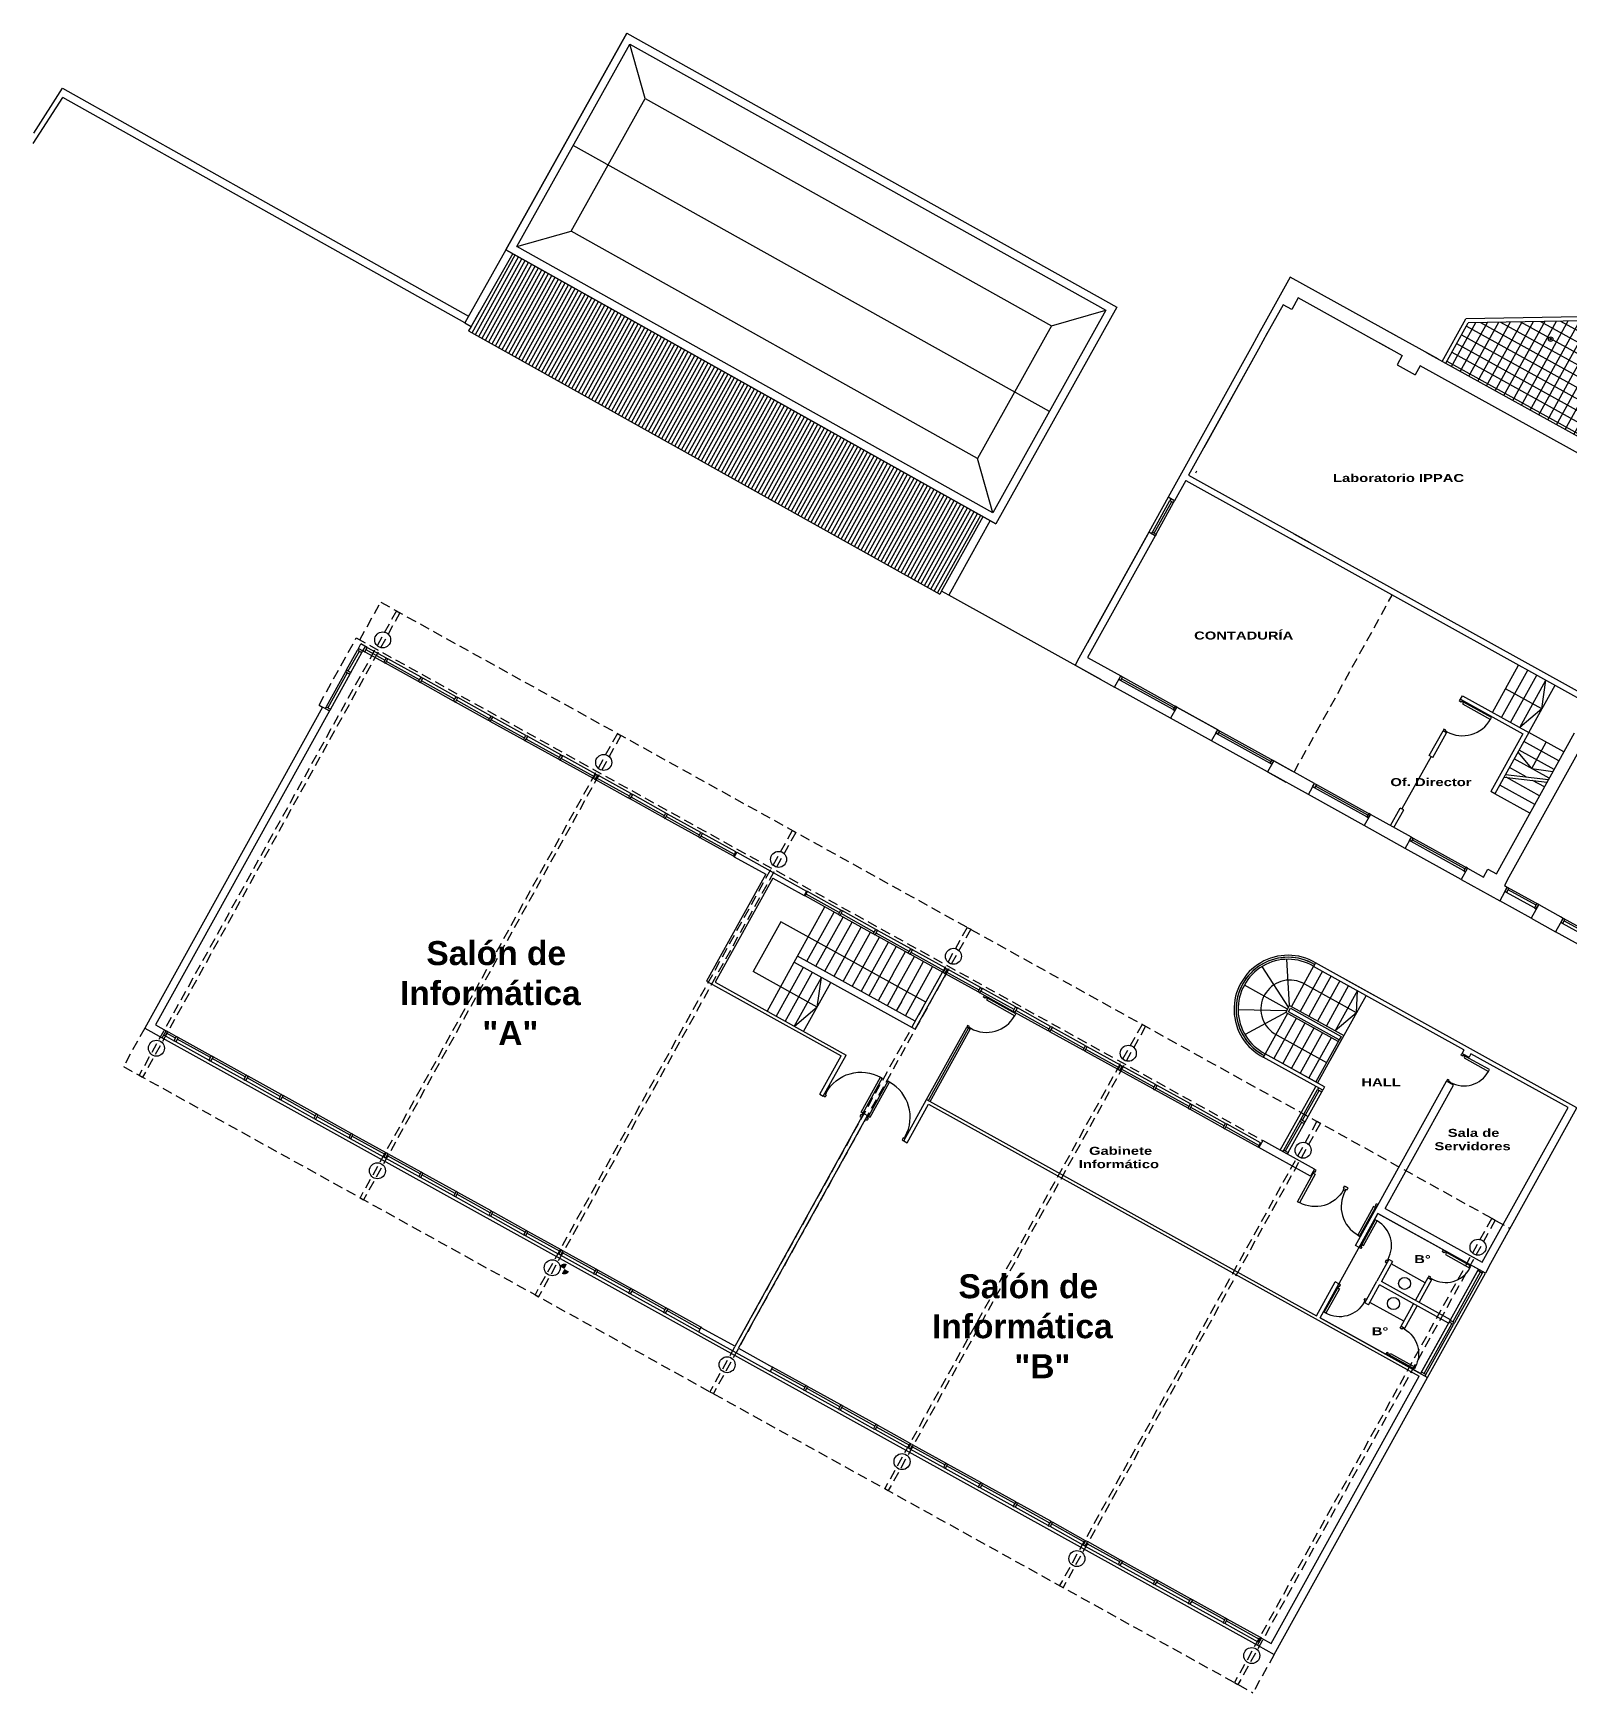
# Model space of a CAD drawing. Header units: millimetres. Extents: x -735 to -481, y 85 to 450.
# Drawn here: x -671.49 to -633.04, y 300.57 to 342.06 of the extents above; entities that cross this region are included whole.
import ezdxf

# ---------------------------------------------------------------- set-up
doc = ezdxf.new("R2010")
doc.units = ezdxf.units.MM
doc.linetypes.add('DASHED', pattern=[0.75, 0.5, -0.25])
doc.linetypes.add('HIDDEN2', pattern=[4.7625, 3.175, -1.5875])
doc.layers.get('0').update_dxf_attribs({"color": 6, "linetype": 'CONTINUOUS'})
for name, color, linetype in [('1', 1, 'CONTINUOUS'), ('A-MUROS', 5, 'CONTINUOUS'), ('dib - cotas', 1, 'CONTINUOUS'), ('dib - texto', 2, 'CONTINUOUS'), ('E-COLUMNAS CILINDRICAS', 6, 'CONTINUOUS'), ('EXISTENTE', 2, 'CONTINUOUS'), ('gas', 154, 'CONTINUOUS'), ('PASTO', 2, 'CONTINUOUS'), ('PISOS', 1, 'CONTINUOUS'), ('T-LOCALES', 7, 'CONTINUOUS'), ('VIDRIO', 253, 'CONTINUOUS'), ('VISTA3', 1, 'CONTINUOUS'), ('VISTA4', 3, 'CONTINUOUS')]:
    doc.layers.add(name, color=color, linetype=linetype)
doc.styles.add('ARIAL', font='swisseb.ttf', dxfattribs={"width": 1.32})
doc.styles.add('STYLE1', font='swisseb.ttf', dxfattribs={"width": 1.32})

# ---------------------------------------------------------------- blocks, each defined once
blk = doc.blocks.new('P70')
at = {"color": 3}
blk.add_lwpolyline([(0.0006, 0.0025), (0.0019, 0.0025), (0.0019, 0.0203), (0.0006, 0.0203)], close=True, dxfattribs=at)
at = {"color": 2}
for points in [[(0, 0.0025), (0.0006, 0.0025), (0.0006, 0.0013), (0.0013, 0.0013), (0.0013, 0), (0.0006, 0), (0.0006, 0), (0, 0)], [(0.0203, 0.0025), (0.0197, 0.0025), (0.0197, 0.0013), (0.019, 0.0013), (0.019, 0), (0.0197, 0), (0.0197, 0), (0.0203, 0)]]:
    blk.add_lwpolyline(points, dxfattribs=at)
at = {"color": 1}
blk.add_arc((0.0019, 0.0025), 0.0178, 0, 90, dxfattribs=at)
blk = doc.blocks.new('P90')
at = {"color": 3}
blk.add_lwpolyline([(0.0246, 0.1), (0.0746, 0.1), (0.0746, 1), (0.0246, 1)], close=True, dxfattribs=at)
at = {"color": 2}
for points in [[(0, 0.1), (0.0246, 0.1), (0.0246, 0.05), (0.0496, 0.05), (0.0496, 0), (0.0246, 0), (0.0246, 0), (0, 0)], [(0.9992, 0.1), (0.9746, 0.1), (0.9746, 0.05), (0.9496, 0.05), (0.9496, 0), (0.9746, 0), (0.9746, 0), (0.9992, 0)]]:
    blk.add_lwpolyline(points, dxfattribs=at)
at = {"color": 1}
blk.add_arc((0.0746, 0.1), 0.9, 0, 90, dxfattribs=at)
blk = doc.blocks.new('VIGA LAMINADA')
at = {"layer": 'VISTA4', "color": 1, "linetype": 'DASHED', "ltscale": 0.5}
for points in [[(-0.05, 0.8), (-0.05, -12.471)], [(-0.05, 0.8), (0.05, 0.8)], [(0.05, 0.8), (0.05, -12.471)], [(-0.05, -12.471), (0.05, -12.471)]]:
    blk.add_lwpolyline(points, dxfattribs=at)
blk = doc.blocks.new('v1')
at = {"layer": 'VISTA3'}
blk.add_line((-83.849, 115.62), (-82.849, 115.62), dxfattribs=at)
for points in [[(-83.874, 115.57), (-83.849, 115.57), (-83.849, 115.695), (-83.874, 115.695)], [(-82.824, 115.57), (-82.849, 115.57), (-82.849, 115.695), (-82.824, 115.695)]]:
    blk.add_lwpolyline(points, dxfattribs=at)
at = {"layer": 'VISTA4', "color": 1}
blk.add_line((-83.849, 115.695), (-82.849, 115.695), dxfattribs=at)
at = {"layer": 'VISTA4'}
blk.add_lwpolyline([(-83.849, 115.57), (-82.849, 115.57)], dxfattribs=at)
blk = doc.blocks.new('7')
at = {"layer": 'VISTA3'}
blk.add_line((-31.82, 85.273), (-32.77, 85.273), dxfattribs=at)
for points in [[(-32.795, 85.323), (-32.77, 85.323), (-32.77, 85.198), (-32.795, 85.198)], [(-31.795, 85.323), (-31.82, 85.323), (-31.82, 85.198), (-31.795, 85.198)]]:
    blk.add_lwpolyline(points, dxfattribs=at)
at = {"layer": 'VISTA4', "color": 1}
blk.add_line((-31.82, 85.198), (-32.77, 85.198), dxfattribs=at)
at = {"layer": 'VISTA4'}
blk.add_lwpolyline([(-31.82, 85.323), (-32.77, 85.323)], dxfattribs=at)
blk = doc.blocks.new('P80')
at = {"color": 3}
blk.add_lwpolyline([(0.0006, 0.0025), (0.0019, 0.0025), (0.0019, 0.0229), (0.0006, 0.0229)], close=True, dxfattribs=at)
at = {"color": 2}
for points in [[(0, 0.0025), (0.0006, 0.0025), (0.0006, 0.0013), (0.0013, 0.0013), (0.0013, 0), (0.0006, 0), (0.0006, 0), (0, 0)], [(0.0228, 0.0025), (0.0222, 0.0025), (0.0222, 0.0013), (0.0216, 0.0013), (0.0216, 0), (0.0222, 0), (0.0222, 0), (0.0228, 0)]]:
    blk.add_lwpolyline(points, dxfattribs=at)
at = {"color": 1}
blk.add_arc((0.0019, 0.0025), 0.0203, 0, 90, dxfattribs=at)

msp = doc.modelspace()

# ---------------------------------------------------------------- hatches: boundary and pattern name
at = {"layer": '1'}
h = msp.add_hatch(dxfattribs=at)
h.set_pattern_fill('ANSI31', color=256, scale=0.03, angle=16)
h.paths.add_polyline_path([(-659.5, 336.547), (-660.543, 334.728), (-660.605, 334.62), (-648.823, 328.035), (-648.781, 328.111), (-647.737, 329.973)])
at = {"layer": 'dib - cotas'}
h = msp.add_hatch(color=256, dxfattribs=at)
h.paths.add_polyline_path([(-658.209, 311.164), (-658.145, 311.281, 0.414214), (-658.326, 311.229)])
h.paths.add_polyline_path([(-658.093, 311.099), (-658.209, 311.164), (-658.274, 311.047, 0.414214)])
at = {"layer": 'VIDRIO'}
h = msp.add_hatch(dxfattribs=at)
h.set_pattern_fill('_USER,_O', color=256, scale=0.25, angle=-29, double=1, pattern_type=0)
h.set_pattern_definition([(331, (-758.40567, 468.23622), (0.1212024, 0.21865493), []), (61, (-758.40567, 468.23622), (-0.21865493, 0.1212024), [])])
h.paths.add_polyline_path([(-616.23, 328.158), (-616.231, 328.158), (-614.103, 326.978), (-614.103, 326.979), (-614.102, 326.979), (-612.187, 330.434), (-612.975, 330.871), (-612.951, 330.914, -0.392428), (-611.638, 331.327, -0.392428), (-611.984, 332.659), (-611.959, 332.703), (-611.171, 332.266), (-609.503, 335.276), (-635.606, 334.82), (-636.169, 333.804), (-634.6, 332.935), (-634.084, 332.649), (-632.16, 331.582), (-631.644, 331.296), (-629.903, 330.331), (-625.093, 327.665), (-621.148, 325.478), (-620.506, 325.122), (-619.701, 324.676), (-618.401, 323.955), (-617.597, 323.509), (-616.308, 322.795), (-616.27, 322.863), (-616.262, 322.858), (-615.399, 324.413), (-615.408, 324.418), (-615.373, 324.482), (-615.46, 324.531), (-617.588, 325.709, -1.000421)])
h.paths.add_polyline_path([(-620.774, 333.332), (-620.775, 333.382), (-620.783, 333.832), (-618.783, 333.867), (-618.774, 333.367)], flags=16)
h.paths.add_polyline_path([(-620.633, 325.511, -1), (-620.983, 325.705, -1)], flags=16)
h.paths.add_polyline_path([(-622.597, 334.629, -1), (-622.497, 334.574, -1)], flags=16)
h.paths.add_polyline_path([(-622.564, 334.611, -1), (-622.529, 334.592, -1)], flags=0)
h.paths.add_polyline_path([(-624.274, 333.271), (-626.273, 333.236), (-626.274, 333.286), (-626.282, 333.736), (-624.282, 333.771)], flags=16)
h.paths.add_polyline_path([(-617.098, 334.725, -1), (-616.997, 334.669, -1)], flags=16)
h.paths.add_polyline_path([(-617.065, 334.707, -1), (-617.03, 334.688, -1)], flags=0)
h.paths.add_polyline_path([(-616.672, 324.965, -1), (-616.815, 325.044, -1)], flags=16)
h.paths.add_polyline_path([(-615.275, 333.428), (-615.276, 333.478), (-615.284, 333.928), (-613.284, 333.963), (-613.275, 333.463)], flags=16)
h.paths.add_polyline_path([(-616.436, 324.834, -1), (-616.579, 324.913, -1)], flags=16)
h.paths.add_polyline_path([(-614.051, 328.409, -1), (-613.583, 328.149, -1)], flags=16)
h.paths.add_polyline_path([(-616.2, 324.703, -1), (-616.343, 324.782, -1)], flags=16)
h.paths.add_polyline_path([(-615.964, 324.572, -1), (-616.107, 324.652, -1)], flags=16)
h.paths.add_polyline_path([(-616.26, 323.087, -1), (-616.61, 323.281, -1)], flags=16)
h.paths.add_polyline_path([(-612.713, 332.071, -1), (-612.245, 331.812, -1)], flags=16)
h.paths.add_polyline_path([(-628.096, 334.533, -1), (-627.996, 334.478, -1)], flags=16)
h.paths.add_polyline_path([(-628.063, 334.515, -1), (-628.028, 334.496, -1)], flags=0)
h.paths.add_polyline_path([(-629.773, 333.175), (-631.773, 333.14), (-631.773, 333.19), (-631.781, 333.64), (-629.782, 333.675)], flags=16)
h.paths.add_polyline_path([(-611.598, 334.821, -1), (-611.498, 334.765, -1)], flags=16)
h.paths.add_polyline_path([(-611.566, 334.803, -1), (-611.531, 334.784, -1)], flags=0)
h.paths.add_polyline_path([(-610.585, 334.558, -1), (-610.117, 334.299, -1)], flags=16)
h.paths.add_polyline_path([(-633.595, 334.437, -1), (-633.495, 334.382, -1)], flags=16)
h.paths.add_polyline_path([(-633.562, 334.419, -1), (-633.527, 334.4, -1)], flags=0)
h.paths.add_polyline_path([(-611.009, 332.147), (-611.053, 332.172), (-611.041, 332.194), (-611.085, 332.218), (-611.109, 332.174), (-611.984, 332.659, 0.392428), (-611.638, 331.327, -0.031395), (-611.527, 331.265, -0.031395), (-611.638, 331.327, 0.392428), (-612.951, 330.914), (-612.076, 330.429), (-612.1, 330.386), (-612.057, 330.362), (-612.044, 330.383), (-612.001, 330.359)])
h.paths.add_polyline_path([(-616.829, 324.996), (-616.703, 324.926), (-616.651, 325.019), (-616.778, 325.089)], flags=24)
h.paths.add_polyline_path([(-616.594, 324.864), (-616.467, 324.793), (-616.414, 324.888), (-616.542, 324.959)], flags=24)
h.paths.add_polyline_path([(-616.358, 324.733), (-616.231, 324.663), (-616.178, 324.757), (-616.306, 324.828)], flags=24)
h.paths.add_polyline_path([(-616.121, 324.603), (-615.994, 324.533), (-615.943, 324.626), (-616.069, 324.696)], flags=24)
h.paths.add_polyline_path([(-610.674, 334.448), (-610.151, 334.158), (-610.005, 334.421), (-610.528, 334.711)], flags=24)
h.paths.add_polyline_path([(-614.14, 328.298), (-613.617, 328.008), (-613.471, 328.272), (-613.994, 328.561)], flags=24)
h.paths.add_polyline_path([(-612.805, 331.957), (-612.281, 331.666), (-612.132, 331.934), (-612.656, 332.225)], flags=24)

# ---------------------------------------------------------------- linework, layer by layer
at = {"color": 5}
for p, q in [((-634.706, 323.462), (-633.633, 323.335)), ((-634.67, 323.526), (-633.598, 323.398))]:
    msp.add_line(p, q, dxfattribs=at)
msp.add_lwpolyline([(-637.867, 312.551), (-635.351, 311.156), (-636.796, 308.55), (-639.312, 309.944)], close=True, dxfattribs=at)
at = {"layer": 'A-MUROS'}
for p, q in [((-640.058, 335.96), (-640.807, 334.609)), ((-640.058, 335.96), (-640.807, 334.609)), ((-637.389, 334.48), (-640.058, 335.96)), ((-640.235, 335.269), (-640.649, 334.521)), ((-640.016, 335.148), (-640.235, 335.269)), ((-639.856, 335.437), (-640.016, 335.148)), ((-637.563, 334.165), (-639.856, 335.437)), ((-640.789, 334.641), (-641.009, 334.243)), ((-640.789, 334.641), (-641.009, 334.243)), ((-640.631, 334.554), (-640.852, 334.156)), ((-636.349, 333.904), (-637.652, 334.627)), ((-641.009, 334.243), (-643.11, 330.454)), ((-641.009, 334.243), (-643.11, 330.454)), ((-640.852, 334.156), (-642.598, 331.005)), ((-640.852, 334.156), (-642.145, 331.823)), ((-637.827, 334.312), (-637.258, 333.997)), ((-637.258, 333.997), (-637.385, 333.769)), ((-636.349, 333.904), (-636.717, 334.108)), ((-625.093, 327.665), (-636.629, 334.059)), ((-637.385, 333.769), (-636.93, 333.517)), ((-636.804, 333.745), (-636.93, 333.517)), ((-629.684, 329.798), (-636.804, 333.745)), ((-642.145, 331.823), (-642.218, 331.692)), ((-642.671, 330.874), (-642.952, 330.367)), ((-642.671, 330.874), (-639.636, 329.192)), ((-642.598, 331.005), (-639.563, 329.323)), ((-642.952, 330.367), (-643.11, 330.454)), ((-643.594, 329.58), (-645.34, 326.431)), ((-643.619, 329.536), (-645.128, 326.813)), ((-643.437, 329.492), (-645.124, 326.449)), ((-643.437, 329.492), (-643.594, 329.58)), ((-640.036, 329.414), (-632.28, 325.115)), ((-639.964, 329.545), (-632.488, 325.401)), ((-645.34, 326.431), (-645.437, 326.256)), ((-645.437, 326.256), (-644.448, 325.708)), ((-645.124, 326.449), (-644.293, 325.988)), ((-644.448, 325.708), (-644.293, 325.988)), ((-664.255, 325.212), (-668.704, 317.187)), ((-664.08, 325.115), (-668.432, 317.265)), ((-664.08, 325.115), (-664.255, 325.212)), ((-642.894, 325.212), (-643.049, 324.932)), ((-642.026, 324.365), (-643.049, 324.932)), ((-641.87, 324.645), (-642.894, 325.212)), ((-642.894, 325.212), (-642.089, 324.766)), ((-642.089, 324.766), (-641.87, 324.645)), ((-642.026, 324.365), (-641.87, 324.645)), ((-634.902, 321.045), (-632.948, 324.57)), ((-634.622, 320.89), (-632.668, 324.415)), ((-640.471, 323.869), (-640.626, 323.59)), ((-639.448, 323.302), (-640.471, 323.869)), ((-640.471, 323.869), (-640.016, 323.617)), ((-640.626, 323.59), (-640.171, 323.337)), ((-639.603, 323.022), (-640.626, 323.59)), ((-639.603, 323.022), (-639.448, 323.302)), ((-638.048, 322.526), (-638.204, 322.247)), ((-637.025, 321.959), (-638.048, 322.526)), ((-637.18, 321.679), (-638.204, 322.247)), ((-637.18, 321.679), (-637.025, 321.959)), ((-653.899, 321.58), (-653.96, 321.471)), ((-653.899, 321.58), (-652.15, 320.611)), ((-653.96, 321.471), (-653.172, 321.034)), ((-635.626, 321.184), (-635.781, 320.904)), ((-635.626, 321.184), (-635.223, 320.961)), ((-635.223, 320.961), (-635.112, 321.162)), ((-635.112, 321.162), (-634.902, 321.045)), ((-653.172, 321.034), (-654.654, 318.361)), ((-652.997, 320.937), (-654.441, 318.331)), ((-652.997, 320.937), (-652.21, 320.501)), ((-635.781, 320.904), (-634.819, 320.37)), ((-634.63, 320.711), (-634.819, 320.37)), ((-634.622, 320.89), (-634.7, 320.75)), ((-634.7, 320.75), (-634.63, 320.711)), ((-652.15, 320.611), (-652.21, 320.501)), ((-633.842, 320.275), (-634.032, 319.934)), ((-634.032, 319.934), (-633.419, 319.595)), ((-633.842, 320.275), (-633.23, 319.936)), ((-633.23, 319.936), (-633.419, 319.595)), ((-633.3, 319.975), (-633.23, 319.936)), ((-637.938, 317.991), (-639.425, 318.815)), ((-632.886, 315.191), (-639.425, 318.815)), ((-654.654, 318.361), (-651.287, 316.495)), ((-654.441, 318.331), (-651.163, 316.513)), ((-668.704, 317.187), (-668.266, 316.944)), ((-668.432, 317.265), (-668.169, 317.119)), ((-639.371, 315.818), (-640.683, 316.545)), ((-635.712, 316.643), (-635.761, 316.555)), ((-635.761, 316.555), (-635.586, 316.458)), ((-635.538, 316.546), (-635.586, 316.458)), ((-651.821, 315.532), (-651.733, 315.484)), ((-649.151, 315.398), (-639.399, 309.993)), ((-650.717, 315.048), (-650.63, 314.999)), ((-649.101, 315.283), (-636.833, 308.482)), ((-635.079, 311.234), (-632.886, 315.191)), ((-649.721, 314.369), (-649.634, 314.32)), ((-640.743, 314.374), (-640.84, 314.199)), ((-639.549, 313.483), (-640.84, 314.199)), ((-639.452, 313.658), (-640.743, 314.374)), ((-635.176, 311.059), (-637.867, 312.551)), ((-639.312, 309.944), (-636.621, 308.453)), ((-654.794, 309.705), (-654.854, 309.596)), ((-654.854, 309.596), (-653.061, 308.602)), ((-654.794, 309.705), (-653.941, 309.232)), ((-653.853, 309.184), (-653.001, 308.711)), ((-653.001, 308.711), (-653.061, 308.602)), ((-640.458, 301.53), (-636.621, 308.453)), ((-640.875, 301.761), (-640.458, 301.53)), ((-640.778, 301.936), (-640.536, 301.802))]:
    msp.add_line(p, q, dxfattribs=at)
for points in [[(-639.423, 318.818), (-639.473, 318.728)], [(-635.712, 316.643), (-639.473, 318.728)], [(-668.266, 316.944), (-668.169, 317.119)], [(-640.683, 316.545), (-640.732, 316.457)], [(-639.196, 315.721), (-640.683, 316.545)], [(-637.682, 312.677), (-635.254, 311.331), (-633.109, 315.2), (-635.538, 316.546)], [(-651.821, 315.532), (-651.287, 316.495)], [(-651.733, 315.484), (-651.163, 316.513)], [(-639.245, 315.633), (-640.732, 316.457)], [(-639.196, 315.721), (-639.245, 315.633)], [(-638.425, 311.75), (-636.149, 315.856)], [(-637.682, 312.677), (-635.974, 315.759)], [(-635.974, 315.759), (-636.149, 315.856)], [(-649.721, 314.369), (-649.151, 315.398)], [(-653.941, 309.232), (-650.717, 315.048)], [(-653.853, 309.184), (-650.63, 314.999)], [(-649.634, 314.32), (-649.101, 315.283)], [(-639.452, 313.658), (-639.549, 313.483)], [(-637.867, 312.551), (-638.337, 311.702)], [(-638.337, 311.702), (-638.425, 311.75)], [(-637.59, 311.402), (-637.89, 310.86)], [(-637.502, 311.353), (-637.778, 310.855)], [(-637.502, 311.353), (-637.59, 311.402)], [(-635.079, 311.234), (-635.176, 311.059)], [(-639.399, 309.993), (-638.929, 310.841)], [(-639.312, 309.944), (-638.841, 310.793)], [(-638.841, 310.793), (-638.929, 310.841)], [(-638.191, 310.318), (-637.89, 310.86)], [(-638.103, 310.269), (-637.827, 310.768)], [(-636.098, 309.809), (-637.827, 310.768)], [(-636.049, 309.897), (-637.778, 310.855)], [(-638.103, 310.269), (-638.191, 310.318)], [(-636.049, 309.897), (-636.098, 309.809)], [(-640.536, 301.802), (-636.833, 308.482)], [(-640.875, 301.761), (-640.778, 301.936)]]:
    msp.add_lwpolyline(points, dxfattribs=at)
at = {"layer": 'dib - cotas', "linetype": 'Continuous'}
for p, q in [((-671.48, 339.558), (-670.759, 340.683)), ((-670.759, 340.683), (-660.607, 334.981)), ((-671.493, 339.301), (-670.755, 340.452)), ((-660.699, 334.816), (-670.755, 340.452)), ((-660.544, 334.726), (-660.609, 334.613)), ((-660.605, 334.62), (-648.823, 328.035)), ((-648.683, 328.284), (-648.675, 328.28)), ((-648.781, 328.111), (-648.823, 328.035)), ((-644.793, 325.899), (-648.597, 328.008))]:
    msp.add_line(p, q, dxfattribs=at)
at = {"layer": 'dib - cotas'}
for p, q in [((-643.456, 329.56), (-643.02, 330.347)), ((-663.612, 326.114), (-663.336, 326.611)), ((-663.356, 326.679), (-663.295, 326.789)), ((-663.142, 326.704), (-663.295, 326.789)), ((-663.173, 326.649), (-662.697, 326.386)), ((-662.667, 326.441), (-662.728, 326.331)), ((-662.728, 326.331), (-662.706, 326.319)), ((-662.667, 326.441), (-662.645, 326.428)), ((-635, 325.077), (-634.345, 326.259)), ((-634.772, 324.951), (-634.117, 326.133)), ((-642.962, 325.193), (-644.274, 325.92)), ((-634.545, 324.825), (-633.89, 326.007)), ((-634.317, 324.699), (-633.662, 325.881)), ((-634.09, 324.573), (-633.435, 325.755)), ((-640.539, 323.85), (-641.851, 324.577)), ((-633.215, 324.088), (-634.09, 324.573)), ((-633.458, 323.651), (-634.332, 324.135)), ((-633.337, 323.869), (-634.211, 324.354)), ((-634.153, 323.464), (-634.575, 323.698)), ((-633.579, 323.432), (-634.454, 323.917)), ((-638.116, 322.507), (-639.428, 323.234)), ((-635.694, 321.164), (-637.006, 321.891)), ((-633.91, 320.256), (-634.61, 320.644)), ((-632.467, 319.456), (-633.211, 319.868)), ((-652.089, 319.453), (-652.795, 319.844)), ((-649.172, 317.836), (-652.089, 319.453)), ((-652.459, 318.833), (-649.434, 317.156)), ((-649.438, 317.356), (-652.375, 318.984)), ((-649.438, 317.356), (-648.756, 318.586)), ((-649.434, 317.156), (-648.668, 318.538)), ((-667.937, 316.934), (-668.159, 317.056)), ((-649.107, 315.374), (-648.104, 317.183)), ((-638.717, 316.998), (-639.047, 316.403)), ((-638.834, 316.891), (-639.415, 315.842)), ((-638.814, 316.823), (-639.371, 315.818)), ((-639.746, 314.882), (-639.334, 315.625)), ((-639.79, 314.906), (-639.68, 314.846)), ((-640.172, 314.114), (-639.77, 314.838)), ((-635.304, 311.087), (-635.994, 309.841)), ((-636.71, 308.55), (-636.019, 309.797))]:
    msp.add_line(p, q, dxfattribs=at)
at = {"layer": 'dib - cotas', "linetype": 'HIDDEN2'}
for p, q in [((-633.943, 322.776), (-634.817, 323.261)), ((-633.821, 322.995), (-634.654, 323.456)), ((-633.7, 323.213), (-633.998, 323.378)), ((-634.064, 322.557), (-634.938, 323.042))]:
    msp.add_line(p, q, dxfattribs=at)
at = {"layer": 'dib - cotas'}
for points in [[(-609.447, 335.377), (-635.665, 334.919)], [(-609.503, 335.276), (-635.606, 334.82)], [(-636.256, 333.853), (-635.665, 334.919)], [(-636.169, 333.804), (-635.606, 334.82)], [(-663.368, 326.658), (-663.38, 326.636), (-663.271, 326.575), (-663.259, 326.597)], [(-663.368, 326.658), (-663.356, 326.679), (-663.247, 326.619), (-663.259, 326.597)], [(-663.225, 326.607), (-663.247, 326.619), (-663.186, 326.728), (-663.164, 326.716)], [(-663.225, 326.607), (-663.203, 326.595), (-663.142, 326.704), (-663.164, 326.716)], [(-663.668, 326.116), (-663.656, 326.138), (-663.547, 326.077), (-663.559, 326.055)], [(-664.177, 325.198), (-664.19, 325.176), (-664.08, 325.115), (-664.068, 325.137)], [(-664.177, 325.198), (-664.165, 325.219), (-664.056, 325.159), (-664.068, 325.137)], [(-652.795, 319.844), (-653.486, 318.598)], [(-652.459, 318.833), (-652.375, 318.984)], [(-651.89, 317.713), (-653.486, 318.598)], [(-651.89, 317.713), (-651.777, 318.454)], [(-651.89, 317.713), (-652.455, 317.23)], [(-638.858, 316.847), (-640.17, 317.575), (-640.073, 317.75), (-638.717, 316.998), (-638.814, 316.823)], [(-668.169, 317.119), (-668.134, 317.1), (-668.195, 316.991), (-668.23, 317.01)], [(-667.891, 316.965), (-667.913, 316.977), (-667.974, 316.868), (-667.952, 316.856)], [(-639.353, 315.693), (-639.378, 315.65), (-639.268, 315.589), (-639.244, 315.633)], [(-639.79, 314.906), (-639.814, 314.862), (-639.705, 314.802), (-639.68, 314.846)], [(-640.24, 314.094), (-640.215, 314.138), (-640.106, 314.078), (-640.13, 314.034)], [(-635.242, 311.095), (-635.26, 311.063), (-635.369, 311.123), (-635.351, 311.156)], [(-636.613, 310.942), (-636.924, 310.381)], [(-636.526, 310.893), (-636.836, 310.333)], [(-636.613, 310.942), (-636.526, 310.893)], [(-637.283, 309.733), (-636.972, 310.294)], [(-637.195, 309.685), (-636.885, 310.245)], [(-637.283, 309.733), (-637.195, 309.685)], [(-635.963, 309.794), (-635.975, 309.773), (-636.084, 309.833), (-636.072, 309.855)], [(-635.963, 309.794), (-635.951, 309.816), (-636.06, 309.877), (-636.072, 309.855)], [(-636.686, 308.489), (-636.666, 308.526), (-636.775, 308.587), (-636.796, 308.55)]]:
    msp.add_lwpolyline(points, dxfattribs=at)
for points in [[(-643.04, 330.415), (-643.064, 330.372), (-642.976, 330.323), (-642.952, 330.367)], [(-643.524, 329.541), (-643.5, 329.584), (-643.413, 329.536), (-643.437, 329.492)], [(-644.293, 325.988), (-644.249, 325.964), (-644.298, 325.876), (-644.342, 325.901)], [(-642.894, 325.212), (-642.937, 325.237), (-642.986, 325.149), (-642.942, 325.125)], [(-641.87, 324.645), (-641.827, 324.621), (-641.875, 324.533), (-641.919, 324.558)], [(-640.471, 323.869), (-640.515, 323.894), (-640.563, 323.806), (-640.52, 323.782)], [(-639.448, 323.302), (-639.404, 323.278), (-639.453, 323.19), (-639.496, 323.215)], [(-638.048, 322.526), (-638.092, 322.551), (-638.141, 322.463), (-638.097, 322.439)], [(-637.025, 321.959), (-636.981, 321.935), (-637.03, 321.848), (-637.074, 321.872)], [(-635.626, 321.184), (-635.669, 321.208), (-635.718, 321.12), (-635.674, 321.096)], [(-634.63, 320.711), (-634.586, 320.687), (-634.647, 320.578), (-634.69, 320.602)], [(-633.842, 320.275), (-633.886, 320.299), (-633.947, 320.19), (-633.903, 320.166)], [(-633.23, 319.936), (-633.187, 319.912), (-633.247, 319.802), (-633.291, 319.826)], [(-638.834, 316.891), (-640.102, 317.594), (-640.054, 317.682), (-638.785, 316.978)]]:
    msp.add_lwpolyline(points, close=True, dxfattribs=at)
for start, end in [(61.5536, 240.4464), (59.3177, 242.6823)]:
    msp.add_arc((-640.111, 317.657), 1.3, start, end, dxfattribs=at)
at = {"layer": 'dib - texto'}
for p, q in [((-633.762, 325.164), (-633.662, 325.881)), ((-635.8, 325.406), (-634.243, 324.543)), ((-635.752, 325.494), (-634.09, 324.573)), ((-633.762, 325.164), (-634.672, 325.668)), ((-633.762, 325.164), (-634.317, 324.699)), ((-636.149, 324.571), (-636.236, 324.62)), ((-634.243, 324.543), (-635.043, 323.1)), ((-634.09, 324.573), (-634.938, 323.042)), ((-634.016, 323.674), (-634.36, 324.085)), ((-634.016, 323.674), (-633.653, 324.33)), ((-636.493, 323.951), (-636.58, 323.999)), ((-634.016, 323.674), (-633.486, 323.6)), ((-634.938, 323.042), (-635.043, 323.1)), ((-637.22, 322.639), (-637.307, 322.687)), ((-649.151, 315.398), (-648.148, 317.207)), ((-649.062, 315.349), (-648.06, 317.158)), ((-648.06, 317.158), (-648.148, 317.207))]:
    msp.add_line(p, q, dxfattribs=at)
for points in [[(-635.8, 325.406), (-635.752, 325.494)], [(-636.58, 323.999), (-636.236, 324.62)], [(-636.493, 323.951), (-636.149, 324.571)], [(-637.55, 322.25), (-637.307, 322.687)], [(-637.462, 322.202), (-637.22, 322.639)]]:
    msp.add_lwpolyline(points, dxfattribs=at)
for radius in [0.0573, 0.02]:
    msp.add_circle((-633.545, 334.409), radius, dxfattribs=at)
at = {"layer": 'E-COLUMNAS CILINDRICAS'}
for centre in [(-662.753, 326.891), (-657.226, 323.828), (-652.852, 321.404), (-648.479, 318.98), (-668.411, 316.684), (-644.106, 316.556), (-639.734, 314.132), (-662.884, 313.62), (-635.361, 311.708), (-658.511, 311.196), (-654.138, 308.772), (-649.765, 306.348), (-645.392, 303.924), (-641.019, 301.5)]:
    msp.add_circle(centre, 0.2, dxfattribs=at)
at = {"layer": 'EXISTENTE'}
for p, q in [((-656.65, 342.056), (-659.674, 336.644)), ((-656.65, 342.056), (-644.394, 335.207)), ((-646.081, 332.598), (-657.987, 339.253)), ((-659.674, 336.644), (-660.699, 334.816)), ((-659.5, 336.547), (-660.543, 334.728)), ((-659.674, 336.644), (-647.418, 329.795)), ((-660.699, 334.816), (-660.544, 334.726)), ((-644.394, 335.207), (-647.418, 329.795)), ((-648.781, 328.111), (-647.737, 329.973)), ((-648.597, 328.008), (-648.781, 328.111))]:
    msp.add_line(p, q, dxfattribs=at)
for points in [[(-659.674, 336.644), (-656.65, 342.056), (-644.394, 335.207), (-647.418, 329.795)], [(-659.402, 336.721), (-656.573, 341.784), (-644.666, 335.13), (-647.495, 330.067)], [(-658.041, 337.106), (-656.187, 340.423), (-646.027, 334.745), (-647.881, 331.428)]]:
    msp.add_lwpolyline(points, close=True, dxfattribs=at)
msp.add_lwpolyline([(-647.562, 329.875), (-648.597, 328.008)], dxfattribs=at)
at = {"layer": 'gas'}
msp.add_lwpolyline([(-642.416, 331.069), (-642.391, 331.114)], dxfattribs=at)
at = {"layer": 'PASTO', "ltscale": 0.3}
for p, q in [((-656.187, 340.423), (-656.573, 341.784)), ((-659.402, 336.721), (-658.041, 337.106)), ((-646.027, 334.745), (-644.666, 335.13)), ((-647.495, 330.067), (-647.881, 331.428))]:
    msp.add_line(p, q, dxfattribs=at)
at = {"layer": 'PISOS'}
msp.add_lwpolyline([(-636.536, 323.975), (-637.264, 322.663)], dxfattribs=at)
at = {"layer": 'VISTA4'}
for p, q in [((-643.11, 330.454), (-643.594, 329.58)), ((-643.5, 329.584), (-643.064, 330.372)), ((-643.413, 329.536), (-642.976, 330.323)), ((-663.547, 326.077), (-663.271, 326.575)), ((-663.203, 326.595), (-662.728, 326.331)), ((-663.142, 326.704), (-662.667, 326.441)), ((-643.049, 324.932), (-644.448, 325.708)), ((-642.986, 325.149), (-644.298, 325.876)), ((-644.249, 325.964), (-642.894, 325.212)), ((-664.343, 325.261), (-664.255, 325.212)), ((-640.563, 323.806), (-641.875, 324.533)), ((-641.827, 324.621), (-640.471, 323.869)), ((-640.626, 323.59), (-642.026, 324.365)), ((-638.141, 322.463), (-639.453, 323.19)), ((-639.404, 323.278), (-638.048, 322.526)), ((-638.204, 322.247), (-639.603, 323.022)), ((-635.781, 320.904), (-637.18, 321.679)), ((-635.718, 321.12), (-637.03, 321.848)), ((-636.981, 321.935), (-635.626, 321.184)), ((-634.63, 320.711), (-633.842, 320.275)), ((-634.032, 319.934), (-634.819, 320.37)), ((-633.947, 320.19), (-634.647, 320.578)), ((-633.23, 319.936), (-632.399, 319.475)), ((-632.588, 319.134), (-633.419, 319.595)), ((-632.504, 319.39), (-633.247, 319.802)), ((-649.985, 318.551), (-649.681, 319.099)), ((-649.884, 318.198), (-649.454, 318.973)), ((-649.782, 317.844), (-649.226, 318.847)), ((-649.681, 317.491), (-648.999, 318.721)), ((-640.097, 317.708), (-640.759, 318.723)), ((-640.073, 317.75), (-640.144, 318.905)), ((-639.471, 318.731), (-640.029, 317.725)), ((-640.122, 317.662), (-641.204, 318.262)), ((-639.253, 318.61), (-639.81, 317.604)), ((-638.402, 317.566), (-639.767, 318.323)), ((-639.034, 318.489), (-639.592, 317.483)), ((-638.815, 318.368), (-639.373, 317.361)), ((-638.815, 318.368), (-639.373, 317.361)), ((-638.597, 318.247), (-639.154, 317.24)), ((-638.378, 318.125), (-638.936, 317.119)), ((-638.159, 318.004), (-638.717, 316.998)), ((-638.402, 317.566), (-638.378, 318.125)), ((-640.147, 317.617), (-641.359, 317.641)), ((-640.17, 317.575), (-641.188, 317.022)), ((-640.126, 317.55), (-640.683, 316.545)), ((-639.907, 317.429), (-640.465, 316.424)), ((-638.402, 317.566), (-638.936, 317.119)), ((-667.974, 316.868), (-668.208, 316.998)), ((-640.459, 317.054), (-639.146, 316.327)), ((-639.689, 317.308), (-640.246, 316.302)), ((-639.47, 317.187), (-640.027, 316.181)), ((-639.251, 317.065), (-639.809, 316.06)), ((-639.033, 316.944), (-639.59, 315.939)), ((-639.033, 316.944), (-639.265, 316.524)), ((-636.049, 309.897), (-635.369, 311.123)), ((-636.775, 308.587), (-636.092, 309.82))]:
    msp.add_line(p, q, dxfattribs=at)
at = {"layer": 'VISTA4', "linetype": 'DASHED', "ltscale": 0.5}
msp.add_line((-664.343, 325.261), (-663.412, 326.939), dxfattribs=at)
at = {"layer": 'VISTA4', "ltscale": 0.035}
for p, q in [((-652.375, 318.984), (-651.693, 320.214)), ((-652.148, 318.858), (-651.466, 320.088)), ((-651.92, 318.732), (-651.238, 319.962)), ((-651.693, 318.606), (-651.011, 319.836)), ((-651.465, 318.48), (-650.783, 319.71)), ((-651.238, 318.354), (-650.556, 319.584)), ((-651.011, 318.228), (-650.329, 319.458)), ((-650.783, 318.102), (-650.101, 319.332)), ((-649.909, 319.225), (-650.591, 317.995)), ((-653.141, 317.602), (-652.459, 318.833)), ((-652.914, 317.476), (-652.232, 318.707)), ((-652.686, 317.35), (-652.004, 318.58)), ((-652.459, 317.224), (-651.777, 318.454)), ((-652.231, 317.098), (-651.549, 318.328)), ((-649.985, 318.551), (-650.363, 317.869)), ((-649.884, 318.198), (-650.136, 317.743)), ((-649.782, 317.844), (-649.908, 317.617))]:
    msp.add_line(p, q, dxfattribs=at)
at = {"layer": 'VISTA4', "linetype": 'DASHED', "ltscale": 0.5}
for points in [[(-663.325, 326.891), (-662.802, 327.834)], [(-662.802, 327.834), (-634.557, 312.177)], [(-639.959, 323.586), (-637.506, 328.011)], [(-663.412, 326.939), (-640.743, 314.374)], [(-656.882, 324.552), (-663.316, 312.945)], [(-656.795, 324.504), (-663.229, 312.897)], [(-656.882, 324.552), (-656.795, 324.504)], [(-668.704, 317.187), (-669.236, 316.226)], [(-669.236, 316.226), (-640.99, 300.57)], [(-663.316, 312.945), (-663.229, 312.897)], [(-640.458, 301.53), (-640.99, 300.57)]]:
    msp.add_lwpolyline(points, dxfattribs=at)
at = {"layer": 'VISTA4'}
for points in [[(-663.656, 326.138), (-663.38, 326.636)], [(-667.913, 316.977), (-668.147, 317.107)], [(-668.266, 316.944), (-640.875, 301.761)], [(-640.305, 314.131), (-639.419, 315.73)], [(-640.215, 314.138), (-639.378, 315.65)], [(-640.106, 314.078), (-639.268, 315.589)], [(-636.681, 310.819), (-637.536, 311.292)], [(-636.621, 308.453), (-635.176, 311.059)], [(-635.26, 311.063), (-635.951, 309.816)], [(-637.215, 309.857), (-638.069, 310.33)], [(-636.666, 308.526), (-635.975, 309.773)]]:
    msp.add_lwpolyline(points, dxfattribs=at)
for centre in [(-637.196, 310.804), (-637.475, 310.301)]:
    msp.add_circle(centre, 0.15, dxfattribs=at)
for centre, radius, start, end in [((-640.111, 317.657), 1.35, 59.3801, 242.6199), ((-640.111, 317.657), 1.25, 59.2504, 242.7496), ((-640.066, 317.663), 0.724, 64.8647, 237.2522)]:
    msp.add_arc(centre, radius, start, end, dxfattribs=at)

# ---------------------------------------------------------------- block references
at = {"layer": 'dib - cotas', "xscale": -1, "rotation": 150.9999999999999}
for p in [(-592.658, 385.045), (-591.783, 384.56), (-590.908, 384.075), (-590.034, 383.59), (-589.159, 383.105), (-588.284, 382.62), (-587.41, 382.136), (-586.535, 381.651), (-585.661, 381.166), (-584.786, 380.681), (-582.162, 379.227), (-581.288, 378.742), (-580.413, 378.257), (-579.538, 377.772), (-578.664, 377.288), (-577.789, 376.803), (-576.914, 376.318), (-576.04, 375.833), (-575.165, 375.348), (-574.291, 374.864), (-573.416, 374.379), (-572.541, 373.894), (-571.667, 373.409)]:
    msp.add_blockref('7', p, dxfattribs=at)
at = {"layer": 'dib - cotas', "rotation": 331}
for p in [(-680.573, 226.441), (-679.699, 225.956), (-678.824, 225.471), (-677.949, 224.987), (-677.075, 224.502), (-676.2, 224.017), (-675.326, 223.532), (-674.451, 223.047), (-673.576, 222.563), (-672.702, 222.078), (-671.827, 221.593), (-670.952, 221.108), (-670.078, 220.623), (-669.203, 220.139), (-668.329, 219.654), (-665.705, 218.199), (-664.83, 217.714), (-663.956, 217.23), (-663.081, 216.745), (-662.206, 216.26), (-661.332, 215.775), (-660.457, 215.29), (-659.582, 214.806), (-658.708, 214.321), (-657.833, 213.836), (-656.959, 213.351), (-656.084, 212.866), (-655.209, 212.382), (-654.335, 211.897)]:
    msp.add_blockref('7', p, dxfattribs=at)
at = {"layer": 'dib - texto', "yscale": 39.91608389128401, "zscale": 39.91608389128401}
for p, xscale, rotation in [((-647.706, 318.005), 39.91608389128401, 240.9999999999906), ((-639.452, 313.658), -39.91608389128401, 150.9999999999915), ((-637.857, 312.774), 39.91608389128401, 150.9999999999999)]:
    msp.add_blockref('P80', p, dxfattribs=dict(at, xscale=xscale, rotation=rotation))
at = {"layer": 'VISTA4'}
for name, p, rotation in [('VIGA LAMINADA', (-662.753, 326.891), 331), ('v1', (-805.411, 308.787), 241), ('VIGA LAMINADA', (-652.853, 321.404), 331), ('VIGA LAMINADA', (-648.48, 318.98), 331), ('VIGA LAMINADA', (-644.107, 316.556), 331), ('VIGA LAMINADA', (-639.734, 314.132), 331), ('VIGA LAMINADA', (-635.361, 311.708), 331)]:
    msp.add_blockref(name, p, dxfattribs=dict(at, rotation=rotation))
for name, p, xscale, yscale, zscale, rotation in [('P80', (-635.8, 325.406), 39.37007874018029, 39.37007874018029, 39.37007874018029, 241), ('P70', (-635.761, 316.555), 39.37007874014173, 39.37007874014173, 39.37007874014173, 241), ('P90', (-650.771, 314.951), -1.107882248408487, 1.107882248408487, 1.10788224840847, 331), ('P90', (-650.684, 314.902), 1.107882248408487, 1.107882248408487, 1.107882248408487, 331), ('P70', (-638.337, 311.702), 39.37007874013899, 39.37007874013899, 39.37007874013899, 331), ('P70', (-636.226, 311.641), 39.37007874014173, 39.37007874014173, 39.37007874014173, 241), ('P70', (-638.841, 310.793), -39.37007874014527, 39.37007874014527, 39.37007874014527, 150.9999999999999), ('P70', (-637.67, 309.034), -39.37007874013201, 39.37007874013201, 39.37007874013201, 241)]:
    msp.add_blockref(name, p, dxfattribs=dict(at, xscale=xscale, yscale=yscale, zscale=zscale, rotation=rotation))

# ---------------------------------------------------------------- texts
at = {"layer": 'dib - texto', "char_height": 0.6, "width": 20.056, "attachment_point": 1, "style": 'STYLE1'}
for s, insert in [('\\pi7.763;{\\fArial|b1|i0|c0|p34;Salón de \\P\\pi7.1026;Informática\\P\\pi9.1617;"A"}', (-669.422, 319.361)), ('\\pi7.763;{\\fArial|b1|i0|c0|p34;Salón de \\P\\pi7.1026;Informática\\P\\pi9.1617;"B"}', (-656.117, 311.033))]:
    msp.add_mtext(s, dxfattribs=dict(at, insert=insert))
at = {"layer": 'T-LOCALES', "char_height": 0.2, "attachment_point": 1, "style": 'ARIAL'}
for s, insert, width in [('Laboratorio IPPAC', (-638.988, 331.037), 4.61396), ('CONTADURÍA', (-642.46, 327.099), 4.61396), ('Of. Director', (-637.552, 323.435), 3.74704), ('\\pi1.3506;HALL', (-639.627, 315.934), 3.74704), ('\\pi1.063;Sala de \\P\\pi0.73041;Servidores', (-637.18, 314.667), 3.74704), ('\\pi0.90391;Gabinete\\P\\pi0.64625;Informático', (-645.992, 314.218), 3.74704), ('\\pi1.6747;B°', (-638.63, 311.511), 3.74704), ('\\pi1.6747;B°', (-639.692, 309.708), 3.74704)]:
    msp.add_mtext(s, dxfattribs=dict(at, insert=insert, width=width))

doc.saveas('drawing.dxf')
